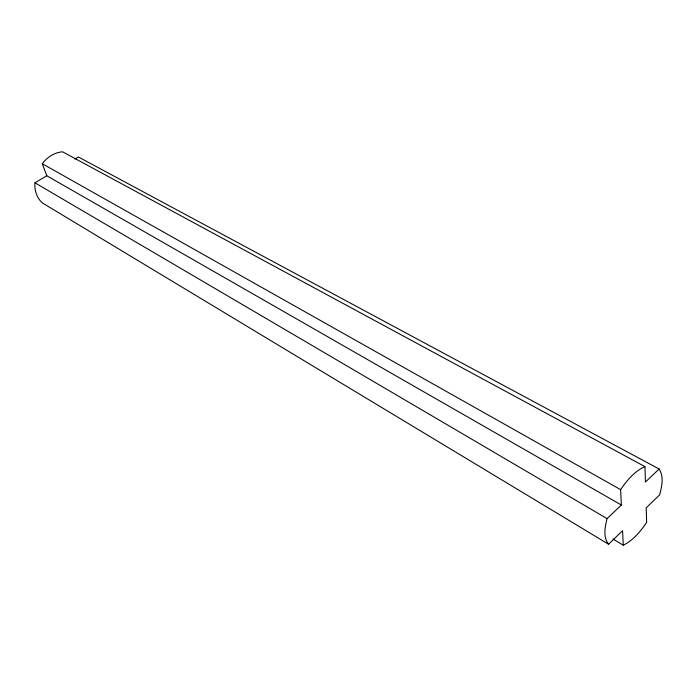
<?xml version="1.0" encoding="UTF-8"?>
<svg xmlns="http://www.w3.org/2000/svg" width="697" height="697" viewBox="0 0 697 697"><rect width="100%" height="100%" fill="white"/><g stroke="black" fill="none" stroke-linecap="round" stroke-linejoin="round"><path stroke-width="1.05" d="M608.577 544.252C602.792 537.134 605.031 526.81 607.078 518.62L621.349 505.011L46.786 175.766L34.963 182.797C34.301 190.237 36.784 198.375 42.752 203.158L608.577 544.252L622.578 530.713L623.266 545.202C633.207 540.323 640.543 531.428 646.633 522.402L646.197 507.852L659.641 494.844C661.836 486.602 664.119 476.617 659.127 469.003L78.404 156.982L74.858 159.082M621.349 505.011L620.618 489.642C626.917 480.425 634.523 471.189 644.969 466.633L645.431 482.063L659.127 469.003M46.786 175.766L42.282 163.725C47.065 157.304 54.444 152.382 62.556 151.798L644.969 466.633M42.282 163.725L620.618 489.642M34.963 182.797L607.078 518.62M612.985 539.051L623.266 545.202"/></g></svg>
